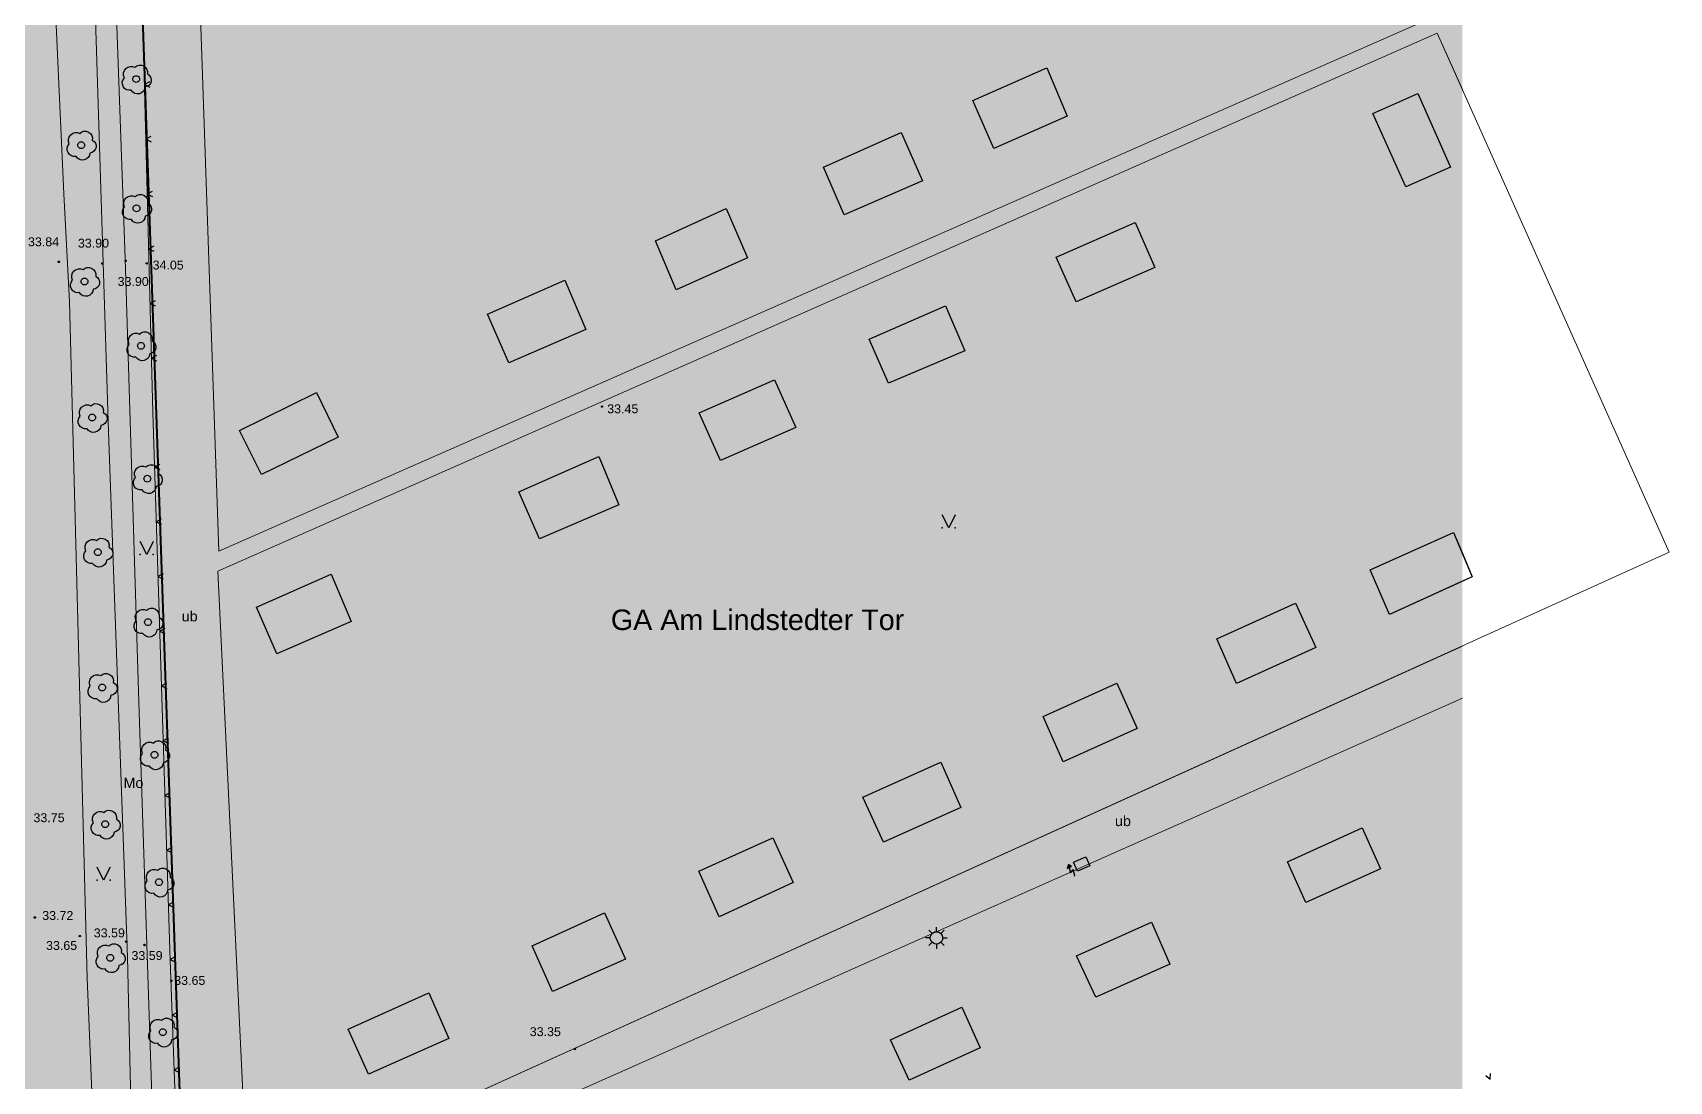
# Model space of a CAD drawing. Header units: metres. Extents: x 363857 to 365179, y 5807840 to 5809004.
# Drawn here: x 364895.6 to 365015.1, y 5808108.8 to 5808185.4 of the extents above; entities that cross this region are included whole.
import ezdxf

# ---------------------------------------------------------------- set-up
doc = ezdxf.new("R2010")
doc.units = ezdxf.units.M
doc.header["$LTSCALE"] = 0.5
doc.linetypes.add('LF11.26', pattern=[0])
doc.layers.get('0').update_dxf_attribs({"color": 1, "linetype": 'CONTINUOUS'})
for name, color, linetype in [('Flurstücksgrenze', 5, 'CONTINUOUS'), ('Stk.Befestigungsarten', 1, 'CONTINUOUS'), ('Stk.Beleuchtung', 1, 'CONTINUOUS'), ('Stk.Bäume', 1, 'CONTINUOUS'), ('Stk.Einfriedungen', 1, 'CONTINUOUS'), ('Stk.Gebäude', 202, 'CONTINUOUS'), ('Stk.Geländehöhen', 1, 'CONTINUOUS'), ('Stk.Grünflächen', 1, 'CONTINUOUS'), ('Stk.Straßennamen', 1, 'CONTINUOUS'), ('Stk.Stromversorgung', 1, 'CONTINUOUS'), ('Stk.Topografie allgemein', 1, 'CONTINUOUS')]:
    doc.layers.add(name, color=color, linetype=linetype)
doc.styles.add('TA  11.0401.0000', font='Arial.ttf')

# ---------------------------------------------------------------- blocks, each defined once
blk = doc.blocks.new('S11..378')
at = {"color": 0, "lineweight": -2}
blk.add_lwpolyline([(-0.025, 0.05), (0, 0), (0.025, 0.05)], dxfattribs=at)
blk = doc.blocks.new('Geländehöhe')
at = {"color": 0, "lineweight": -2}
for points in [[(0.0087, -0.005, -0.5773503), (-0.0087, -0.005, -0.5773503), (0, 0.01, -0.5773503)], [(0.0043, -0.0025, -0.5773503), (-0.0043, -0.0025, -0.5773503), (0, 0.005, -0.5773503)]]:
    blk.add_lwpolyline(points, format="xyb", close=True, dxfattribs=at)
blk = doc.blocks.new('S11..124')
at = {"color": 0, "lineweight": -2}
for points in [[(-0.1, 0), (-0.175, 0)], [(-0.075, 0.075), (-0.125, 0.125)], [(0, 0.1), (0, 0.175)], [(0.075, 0.075), (0.125, 0.125)], [(0.1, 0), (0.175, 0)], [(-0.075, -0.075), (-0.125, -0.125)], [(0, -0.1), (0, -0.175)], [(0.075, -0.075), (0.125, -0.125)]]:
    blk.add_lwpolyline(points, dxfattribs=at)
blk.add_lwpolyline([(0.0866, -0.05, -0.5773503), (-0.0866, -0.05, -0.5773503), (0, 0.1, -0.5773503)], format="xyb", close=True, dxfattribs=at)
blk = doc.blocks.new('Schaltschrank mit Blitz')
at = {"lineweight": -2}
blk.add_hatch(color=0, dxfattribs=at).paths.add_polyline_path([(0.3387, -0.045), (0.2746, -0.1092), (0.2292, -0.0454), (0.2809, -0.0446), (0.2999, 0.064), (0.2234, 0.0322), (0.2487, 0.1804), (0.2546, 0.1802), (0.2297, 0.0388), (0.2999, 0.0713), (0.3064, 0.0709), (0.2876, -0.0448)], flags=0)
at = {"color": 0, "lineweight": -2}
for points in [[(-0.15, 0.1125), (0.15, 0.1125), (0.15, -0.1125), (-0.15, -0.1125)], [(0.2546, 0.1802), (0.2487, 0.1804), (0.2234, 0.0322), (0.2999, 0.064), (0.2809, -0.0446), (0.2292, -0.0454), (0.2746, -0.1092), (0.3387, -0.045), (0.2876, -0.0448), (0.3064, 0.0709), (0.2999, 0.0713), (0.2297, 0.0388)]]:
    blk.add_lwpolyline(points, close=True, dxfattribs=at)
blk = doc.blocks.new('S11..146', base_point=(0, 0.25))
at = {"color": 0, "lineweight": -2}
blk.add_lwpolyline([(0.05, 0.35), (0, 0.25), (-0.05, 0.35)], dxfattribs=at)
for p in [(-0.05, 0.25), (0.05, 0.25)]:
    blk.add_point(p, dxfattribs=at)
blk = doc.blocks.new('S11..60')
at = {"color": 0, "lineweight": -2}
for points in [[(0.165, 0.075, -0.7675055), (0.13, -0.115, -0.7475991), (-0.075, -0.165, -0.7388858), (-0.175, 0.02, -0.7315501), (-0.02, 0.175, -0.7388858)], [(0.0433, -0.025, -0.5773503), (-0.0433, -0.025, -0.5773503), (0, 0.05, -0.5773503)]]:
    blk.add_lwpolyline(points, format="xyb", close=True, dxfattribs=at)

msp = doc.modelspace()

# ---------------------------------------------------------------- hatches: boundary and pattern name
at = {"layer": 'Stk.Befestigungsarten', "lineweight": 18, "true_color": 0xdcbe9c}
for points in [[(364981.1909, 5808231.2549), (365000, 5808188.9417), (365000, 5808186.175), (364998.1523, 5808185.3824), (364909.1099, 5808146.0771), (364909.18, 5808147.545), (364997.6914, 5808186.4711), (364978.469, 5808230.0222)], [(364905.6346, 5808117.6307), (364904.3603, 5808157.6746), (364903.4536, 5808193.6133), (364907.4281, 5808198.6441), (364909.18, 5808147.545), (364909.1099, 5808146.0771), (364911.293, 5808100.3966), (364909.2097, 5808100.6204), (364906.2651, 5808100.6962)], [(365000, 5808181.2498), (364998.1523, 5808185.3824), (365000, 5808186.175)], [(364909.2965, 5808096.5213), (364909.2097, 5808100.6204), (364911.293, 5808100.3966), (365000, 5808140.6056), (365000, 5808136.8018)]]:
    msp.add_hatch(color=31, dxfattribs=at).paths.add_polyline_path(points, flags=0)
at = {"layer": 'Stk.Befestigungsarten', "lineweight": 18, "true_color": 0xfcddb3}
msp.add_hatch(color=41, dxfattribs=at).paths.add_polyline_path([(364903.3488, 5808136.4949), (364904.5287, 5808100.7408), (364904.6383, 5808092.8829), (364905.7836, 5808068.9164), (364904.3605, 5808068.9605), (364903.0872, 5808093.0484), (364902.5265, 5808117.8791), (364901.1202, 5808156.2488), (364900.0855, 5808189.5224), (364901.4711, 5808193.6279), (364902.3499, 5808168.9172)], flags=0)
at = {"layer": 'Stk.Befestigungsarten', "lineweight": 18}
for points in [[(364899.5785, 5808116.3464), (364900.5466, 5808092.9277), (364901.0526, 5808076.1702, 0.03514524), (364901.4402, 5808072.732, 0.04138405), (364902.5078, 5808068.8022), (364892.8625, 5808066.4653, 0.00813398), (364892.618, 5808074.06), (364896.648, 5808078.39), (364896.293, 5808095.26), (364896.11, 5808102.108), (364896.06, 5808109.159), (364895.755, 5808120.779), (364895.232, 5808127.815), (364891.064, 5808127.52), (364889.2926, 5808190.4137), (364897.263, 5808187.0591), (364897.8785, 5808173.6299), (364898.2826, 5808165.7396)], [(364891.064, 5808127.52), (364895.232, 5808127.815), (364895.755, 5808120.779), (364896.06, 5808109.159), (364896.11, 5808102.108), (364896.293, 5808095.26), (364896.648, 5808078.39), (364892.618, 5808074.06), (364892.205, 5808087.991), (364891.976, 5808093.955), (364891.951, 5808096.205), (364891.925, 5808097.111), (364891.867, 5808099.132), (364891.806, 5808101.374), (364891.678, 5808106.063), (364891.359, 5808116.996), (364891.307, 5808119.029), (364891.138, 5808125.037), (364890.997, 5808125.033), (364891.087, 5808125.44)]]:
    msp.add_hatch(color=9, dxfattribs=at).paths.add_polyline_path(points, flags=0)
at = {"layer": 'Stk.Gebäude', "lineweight": 18, "true_color": 0xffffff}
for points in [[(364964.238, 5808180.45), (364969.652, 5808182.836), (364971.15, 5808179.305), (364965.773, 5808176.937)], [(364999.136, 5808175.594), (364995.866, 5808174.154), (364993.451, 5808179.513), (364996.74, 5808180.967)], [(364954.849, 5808172.103), (364953.35, 5808175.589), (364959.017, 5808178.113), (364960.565, 5808174.587)], [(364942.579, 5808166.625), (364941.071, 5808170.204), (364946.24, 5808172.56), (364947.792, 5808168.958)], [(364976.1, 5808171.543), (364977.542, 5808168.253), (364971.802, 5808165.745), (364970.333, 5808169.001)], [(364928.81, 5808164.85), (364934.463, 5808167.334), (364935.979, 5808163.723), (364930.375, 5808161.283)], [(364962.262, 5808165.456), (364963.655, 5808162.161), (364958.087, 5808159.813), (364956.69, 5808163.03)], [(364951.322, 5808156.558), (364945.824, 5808154.157), (364944.268, 5808157.639), (364949.762, 5808160.047)], [(364912.295, 5808153.135), (364910.695, 5808156.341), (364916.33, 5808159.114), (364917.905, 5808155.864)], [(364936.946, 5808154.445), (364938.409, 5808150.914), (364932.605, 5808148.43), (364931.104, 5808151.877)], [(365000, 5808145.3367), (364994.686, 5808142.916), (364993.263, 5808146.18), (364999.341, 5808148.895), (365000, 5808147.358)], [(364918.842, 5808142.392), (364913.411, 5808140.033), (364911.948, 5808143.447), (364917.378, 5808145.842)], [(364987.813, 5808143.728), (364989.308, 5808140.507), (364983.505, 5808137.873), (364982.081, 5808141.129)], [(364970.854, 5808132.145), (364969.398, 5808135.445), (364974.764, 5808137.88), (364976.253, 5808134.589)], [(364957.723, 5808126.276), (364956.219, 5808129.571), (364961.922, 5808132.131), (364963.384, 5808128.8)], [(364944.232, 5808124.16), (364949.641, 5808126.586), (364951.136, 5808123.321), (364945.717, 5808120.828)], [(364988.58, 5808121.872), (364987.223, 5808124.844), (364992.692, 5808127.318), (364994.025, 5808124.332)], [(364938.873, 5808117.727), (364933.562, 5808115.363), (364932.076, 5808118.708), (364937.352, 5808121.111)], [(364973.229, 5808114.961), (364971.818, 5808117.986), (364977.303, 5808120.424), (364978.642, 5808117.367)], [(364920.106, 5808109.338), (364918.634, 5808112.616), (364924.521, 5808115.26), (364925.989, 5808111.929)], [(364959.612, 5808108.888), (364958.246, 5808111.827), (364963.435, 5808114.221), (364964.78, 5808111.247)]]:
    msp.add_hatch(color=7, dxfattribs=at).paths.add_polyline_path(points, flags=0)
at = {"layer": 'Stk.Gebäude', "lineweight": 18, "true_color": 0xb3b3b3}
for points in [[(364964.238, 5808180.45), (364969.652, 5808182.836), (364971.15, 5808179.305), (364965.773, 5808176.937)], [(364999.136, 5808175.594), (364995.866, 5808174.154), (364993.451, 5808179.513), (364996.74, 5808180.967)], [(364954.849, 5808172.103), (364953.35, 5808175.589), (364959.017, 5808178.113), (364960.565, 5808174.587)], [(364942.579, 5808166.625), (364941.071, 5808170.204), (364946.24, 5808172.56), (364947.792, 5808168.958)], [(364976.1, 5808171.543), (364977.542, 5808168.253), (364971.802, 5808165.745), (364970.333, 5808169.001)], [(364928.81, 5808164.85), (364934.463, 5808167.334), (364935.979, 5808163.723), (364930.375, 5808161.283)], [(364962.262, 5808165.456), (364963.655, 5808162.161), (364958.087, 5808159.813), (364956.69, 5808163.03)], [(364951.322, 5808156.558), (364945.824, 5808154.157), (364944.268, 5808157.639), (364949.762, 5808160.047)], [(364912.295, 5808153.135), (364910.695, 5808156.341), (364916.33, 5808159.114), (364917.905, 5808155.864)], [(364936.946, 5808154.445), (364938.409, 5808150.914), (364932.605, 5808148.43), (364931.104, 5808151.877)], [(365000, 5808145.3367), (364994.686, 5808142.916), (364993.263, 5808146.18), (364999.341, 5808148.895), (365000, 5808147.358)], [(364918.842, 5808142.392), (364913.411, 5808140.033), (364911.948, 5808143.447), (364917.378, 5808145.842)], [(364987.813, 5808143.728), (364989.308, 5808140.507), (364983.505, 5808137.873), (364982.081, 5808141.129)], [(364970.854, 5808132.145), (364969.398, 5808135.445), (364974.764, 5808137.88), (364976.253, 5808134.589)], [(364957.723, 5808126.276), (364956.219, 5808129.571), (364961.922, 5808132.131), (364963.384, 5808128.8)], [(364944.232, 5808124.16), (364949.641, 5808126.586), (364951.136, 5808123.321), (364945.717, 5808120.828)], [(364988.58, 5808121.872), (364987.223, 5808124.844), (364992.692, 5808127.318), (364994.025, 5808124.332)], [(364938.873, 5808117.727), (364933.562, 5808115.363), (364932.076, 5808118.708), (364937.352, 5808121.111)], [(364973.229, 5808114.961), (364971.818, 5808117.986), (364977.303, 5808120.424), (364978.642, 5808117.367)], [(364920.106, 5808109.338), (364918.634, 5808112.616), (364924.521, 5808115.26), (364925.989, 5808111.929)], [(364959.612, 5808108.888), (364958.246, 5808111.827), (364963.435, 5808114.221), (364964.78, 5808111.247)]]:
    msp.add_hatch(color=253, dxfattribs=at).paths.add_polyline_path(points, flags=0)
at = {"layer": 'Stk.Grünflächen', "lineweight": 18, "true_color": 0xe0ffd9}
for points in [[(364997.6914, 5808186.4711), (364909.18, 5808147.545), (364907.4281, 5808198.6441), (364978.469, 5808230.0222)], [(364905.6346, 5808117.6307), (364906.2651, 5808100.6962), (364904.5287, 5808100.7408), (364903.3488, 5808136.4949), (364902.3499, 5808168.9172), (364901.4711, 5808193.6279), (364903.4536, 5808193.6133), (364904.3603, 5808157.6746)], [(364899.5785, 5808116.3464), (364898.2826, 5808165.7396), (364897.8785, 5808173.6299), (364897.263, 5808187.0591), (364900.0855, 5808189.5224), (364901.1202, 5808156.2488), (364902.5265, 5808117.8791), (364903.0872, 5808093.0484), (364904.3605, 5808068.9605), (364902.5078, 5808068.8022, -0.04138405), (364901.4402, 5808072.732, -0.03514524), (364901.0526, 5808076.1702), (364900.5466, 5808092.9277)], [(364911.293, 5808100.3966), (364909.1099, 5808146.0771), (364998.1523, 5808185.3824), (365000, 5808181.2498), (365000, 5808140.6056)], [(364915.0393, 5808069.6185), (364913.896, 5808073.5055), (364909.2965, 5808096.5213), (365000, 5808136.8018), (365000, 5808108.0503), (364937.3263, 5808079.6096), (364927.9436, 5808075.2982), (364919.0385, 5808071.2572)]]:
    msp.add_hatch(color=254, dxfattribs=at).paths.add_polyline_path(points, flags=0)

# ---------------------------------------------------------------- linework, layer by layer
at = {"layer": 'Flurstücksgrenze', "color": 7, "linetype": 'Continuous', "lineweight": 40}
msp.add_lwpolyline([(365000, 5808102.8847), (364975.188, 5808090.842), (364931.686, 5808071.918), (364907.842, 5808064.213), (364903.332, 5808194.999)], dxfattribs=at)
at = {"layer": 'Stk.Einfriedungen', "color": 7, "linetype": 'LF11.26', "lineweight": 18}
for p, q in [((364903.4536, 5808193.6133), (364904.3603, 5808157.6746)), ((364904.3603, 5808157.6746), (364905.6346, 5808117.6307)), ((364905.6346, 5808117.6307), (364906.2651, 5808100.6962))]:
    msp.add_line(p, q, dxfattribs=at)
at = {"layer": 'Stk.Gebäude', "color": 7, "linetype": 'Continuous', "lineweight": 25}
for points in [[(364964.238, 5808180.45), (364969.652, 5808182.836), (364971.15, 5808179.305), (364965.773, 5808176.937), (364964.238, 5808180.45)], [(364999.136, 5808175.594), (364995.866, 5808174.154), (364993.451, 5808179.513), (364996.74, 5808180.967), (364999.136, 5808175.594)], [(364954.849, 5808172.103), (364953.35, 5808175.589), (364959.017, 5808178.113), (364960.565, 5808174.587), (364954.849, 5808172.103)], [(364942.579, 5808166.625), (364941.071, 5808170.204), (364946.24, 5808172.56), (364947.792, 5808168.958), (364942.579, 5808166.625)], [(364976.1, 5808171.543), (364977.542, 5808168.253), (364971.802, 5808165.745), (364970.333, 5808169.001), (364976.1, 5808171.543)], [(364928.81, 5808164.85), (364934.463, 5808167.334), (364935.979, 5808163.723), (364930.375, 5808161.283), (364928.81, 5808164.85)], [(364962.262, 5808165.456), (364963.655, 5808162.161), (364958.087, 5808159.813), (364956.69, 5808163.03), (364962.262, 5808165.456)], [(364951.322, 5808156.558), (364945.824, 5808154.157), (364944.268, 5808157.639), (364949.762, 5808160.047), (364951.322, 5808156.558)], [(364912.295, 5808153.135), (364910.695, 5808156.341), (364916.33, 5808159.114), (364917.905, 5808155.864), (364912.295, 5808153.135)], [(364936.946, 5808154.445), (364938.409, 5808150.914), (364932.605, 5808148.43), (364931.104, 5808151.877), (364936.946, 5808154.445)], [(364918.842, 5808142.392), (364913.411, 5808140.033), (364911.948, 5808143.447), (364917.378, 5808145.842), (364918.842, 5808142.392)], [(364987.813, 5808143.728), (364989.308, 5808140.507), (364983.505, 5808137.873), (364982.081, 5808141.129), (364987.813, 5808143.728)], [(364970.854, 5808132.145), (364969.398, 5808135.445), (364974.764, 5808137.88), (364976.253, 5808134.589), (364970.854, 5808132.145)], [(364957.723, 5808126.276), (364956.219, 5808129.571), (364961.922, 5808132.131), (364963.384, 5808128.8), (364957.723, 5808126.276)], [(364944.232, 5808124.16), (364949.641, 5808126.586), (364951.136, 5808123.321), (364945.717, 5808120.828), (364944.232, 5808124.16)], [(364988.58, 5808121.872), (364987.223, 5808124.844), (364992.692, 5808127.318), (364994.025, 5808124.332), (364988.58, 5808121.872)], [(364938.873, 5808117.727), (364933.562, 5808115.363), (364932.076, 5808118.708), (364937.352, 5808121.111), (364938.873, 5808117.727)], [(364973.229, 5808114.961), (364971.818, 5808117.986), (364977.303, 5808120.424), (364978.642, 5808117.367), (364973.229, 5808114.961)], [(364920.106, 5808109.338), (364918.634, 5808112.616), (364924.521, 5808115.26), (364925.989, 5808111.929), (364920.106, 5808109.338)], [(364959.612, 5808108.888), (364958.246, 5808111.827), (364963.435, 5808114.221), (364964.78, 5808111.247), (364959.612, 5808108.888)]]:
    msp.add_lwpolyline(points, close=True, dxfattribs=at)
for points in [[(365000.725, 5808145.667), (364994.686, 5808142.916), (364993.263, 5808146.18), (364999.341, 5808148.895), (365000.725, 5808145.667), (365000, 5808145.3367)], [(365000, 5808145.3367), (364994.686, 5808142.916), (364993.263, 5808146.18), (364999.341, 5808148.895), (365000, 5808147.358)], [(365000, 5808147.358), (365000.725, 5808145.667), (364994.686, 5808142.916), (364993.263, 5808146.18), (364999.341, 5808148.895), (365000.725, 5808145.667)]]:
    msp.add_lwpolyline(points, dxfattribs=at)
at = {"layer": 'Stk.Topografie allgemein', "color": 7, "linetype": 'Continuous', "lineweight": 9}
for p, q in [((364902.3499, 5808168.9172), (364901.4711, 5808193.6279)), ((364900.0855, 5808189.5224), (364901.1202, 5808156.2488)), ((364897.8785, 5808173.6299), (364897.263, 5808187.0591)), ((364898.2826, 5808165.7396), (364897.8785, 5808173.6299)), ((364903.3488, 5808136.4949), (364902.3499, 5808168.9172)), ((364899.5785, 5808116.3464), (364898.2826, 5808165.7396)), ((364901.1202, 5808156.2488), (364902.5265, 5808117.8791)), ((364904.5287, 5808100.7408), (364903.3488, 5808136.4949)), ((364909.2965, 5808096.5213), (365000, 5808136.8018)), ((364902.5265, 5808117.8791), (364903.0872, 5808093.0484, 33.537)), ((364900.5466, 5808092.9277, 33.522), (364899.5785, 5808116.3464))]:
    msp.add_line(p, q, dxfattribs=at)
msp.add_lwpolyline([(364997.6914, 5808186.4711), (364909.18, 5808147.545), (364907.4281, 5808198.6441), (364978.469, 5808230.0222), (364997.6914, 5808186.4711)], close=True, dxfattribs=at)
for points in [[(364911.293, 5808100.3966), (364909.1099, 5808146.0771), (364998.1523, 5808185.3824), (365000, 5808181.2498)], [(365000, 5808140.6056), (364911.293, 5808100.3966), (364909.1099, 5808146.0771), (364998.1523, 5808185.3824), (365015.1098, 5808147.4546), (364911.293, 5808100.3966)]]:
    msp.add_lwpolyline(points, dxfattribs=at)

# ---------------------------------------------------------------- block references
at = {"layer": 'Stk.Beleuchtung', "color": 7, "xscale": 4.5, "yscale": 4.5}
msp.add_blockref('S11..124', (364961.5915, 5808119.2812), dxfattribs=at)
at = {"layer": 'Stk.Bäume', "color": 7, "xscale": 4.95, "yscale": 4.95}
for p in [(364903.1557, 5808182.0207), (364899.1305, 5808177.1884), (364903.1716, 5808172.5788), (364899.3765, 5808167.2371), (364903.5006, 5808162.5301), (364899.932, 5808157.2917), (364903.9618, 5808152.8278), (364900.3424, 5808147.4554), (364904.0116, 5808142.3463), (364900.6599, 5808137.5741), (364904.4846, 5808132.6531), (364900.8887, 5808127.5879), (364904.816, 5808123.357), (364901.2471, 5808117.8347), (364905.0907, 5808112.3995)]:
    msp.add_blockref('S11..60', p, dxfattribs=at)
at = {"layer": 'Stk.Einfriedungen', "color": 7, "xscale": 7.5, "yscale": 7.5}
for p, rotation in [((364903.7563, 5808181.6171), 271.445), ((364903.8571, 5808177.6184), 271.445), ((364903.958, 5808173.6197), 271.445), ((364904.0589, 5808169.6209), 271.445), ((364904.1598, 5808165.6222), 271.445), ((364904.2607, 5808161.6235), 271.445), ((364904.4875, 5808153.6766), 271.823), ((364904.6148, 5808149.6786), 271.823), ((364904.742, 5808145.6807), 271.823), ((364904.8692, 5808141.6827), 271.823), ((364904.9964, 5808137.6847), 271.823), ((364905.1237, 5808133.6867), 271.823), ((364905.2509, 5808129.6888), 271.823), ((364905.3781, 5808125.6908), 271.823), ((364905.5053, 5808121.6928), 271.823), ((364905.6326, 5808117.6948), 271.823), ((364905.7834, 5808113.6335), 272.132), ((364905.9322, 5808109.6362), 272.132), ((365002.0292, 5808108.9716), 24.42)]:
    msp.add_blockref('S11..378', p, dxfattribs=dict(at, rotation=rotation))
at = {"layer": 'Stk.Geländehöhen', "color": 7, "xscale": 5, "yscale": 5}
for p in [(364897.5056, 5808168.6751, 33.836), (364900.6737, 5808168.5539, 33.896), (364902.3844, 5808168.7444, 33.896), (364903.9199, 5808168.5567, 34.046), (364937.1657, 5808158.0938, 33.446), (364895.755, 5808120.779, 33.718), (364899.0399, 5808119.4211, 33.646), (364902.4307, 5808119.0082, 33.586), (364903.7602, 5808118.7666, 33.586), (364905.7224, 5808116.1505, 33.646), (364935.1986, 5808111.1671, 33.346)]:
    msp.add_blockref('Geländehöhe', p, dxfattribs=at)
at = {"layer": 'Stk.Grünflächen', "color": 7, "xscale": 9.53, "yscale": 9.53}
for p in [(364962.4918, 5808149.2302), (364903.9232, 5808147.2913), (364900.7739, 5808123.4955)]:
    msp.add_blockref('S11..146', p, dxfattribs=at)
at = {"layer": 'Stk.Stromversorgung', "color": 7, "xscale": 3.25, "yscale": 3.25, "rotation": 204.131}
msp.add_blockref('Schaltschrank mit Blitz', (364972.1976, 5808124.68), dxfattribs=at)

# ---------------------------------------------------------------- texts
at = {"layer": 'Stk.Befestigungsarten', "color": 7, "lineweight": 18, "char_height": 0.75, "attachment_point": 7, "line_spacing_factor": 0.84, "style": 'TA  11.0401.0000'}
for s, insert in [('ub', (364906.4725, 5808142.3937)), ('Mo', (364902.2235, 5808130.2228)), ('ub', (364974.6278, 5808127.4402))]:
    msp.add_mtext(s, dxfattribs=dict(at, insert=insert))
at = {"layer": 'Stk.Geländehöhen', "color": 7, "lineweight": 18, "char_height": 0.65, "attachment_point": 7, "line_spacing_factor": 0.84, "style": 'TA  11.0401.0000'}
for s, insert in [('33.84', (364895.25, 5808169.8)), ('33.90', (364898.895, 5808169.7)), ('34.05', (364904.35, 5808168.1)), ('33.90', (364901.795, 5808166.9)), ('33.45', (364937.55, 5808157.6)), ('33.75', (364895.6502, 5808127.7283, 33.747)), ('33.72', (364896.2908, 5808120.5858, 33.718)), ('33.59', (364900.0539, 5808119.3145)), ('33.65', (364896.5668, 5808118.3965)), ('33.59', (364902.8082, 5808117.662)), ('33.65', (364905.9298, 5808115.8424)), ('33.35', (364931.895, 5808112.1))]:
    msp.add_mtext(s, dxfattribs=dict(at, insert=insert))
at = {"layer": 'Stk.Straßennamen', "color": 7, "lineweight": 25, "insert": (364937.8167, 5808141.7507), "char_height": 1.5, "attachment_point": 7, "line_spacing_factor": 0.84, "style": 'TA  11.0401.0000'}
msp.add_mtext('GA Am Lindstedter Tor', dxfattribs=at)

doc.saveas('drawing.dxf')
